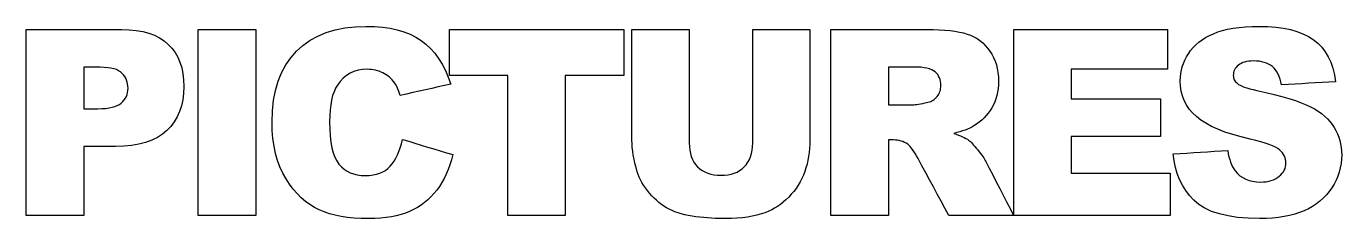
# Model space of a CAD drawing. Extents: x -1 to 102, y 0 to 15.
import ezdxf

# ---------------------------------------------------------------- set-up
doc = ezdxf.new("R2010")
doc.units = 0
doc.layers.add('Layer_1', color=7, linetype='CONTINUOUS')

msp = doc.modelspace()

# ---------------------------------------------------------------- linework, layer by layer
at = {"layer": 'Layer_1', "color": 7}
for points in [[(-0.987778, 14.803443), (-0.053881, 14.803443), (0.880015, 14.803443), (1.813912, 14.803443), (2.747808, 14.803443), (3.681705, 14.803443), (4.615601, 14.803443), (5.549498, 14.803443), (6.483394, 14.803443), (7.074362, 14.785296), (7.626884, 14.730867), (8.14096, 14.640189), (8.616589, 14.513217), (9.053772, 14.34998), (9.452509, 14.150449), (9.812799, 13.914652), (10.134644, 13.64259), (10.420669, 13.337028), (10.668557, 13.00076), (10.87831, 12.633786), (11.049927, 12.236135), (11.183408, 11.807807), (11.278753, 11.348744), (11.335962, 10.859032), (11.355034, 10.338586), (11.334257, 9.802956), (11.271932, 9.297412), (11.16806, 8.821952), (11.022642, 8.376549), (10.835678, 7.961231), (10.607166, 7.575969), (10.337108, 7.220792), (10.025504, 6.895701), (9.673739, 6.605012), (9.278256, 6.3531), (8.839057, 6.139938), (8.35614, 5.965524), (7.829507, 5.829888), (7.259155, 5.733001), (6.645087, 5.674864), (5.987301, 5.65539), (5.679723, 5.65539), (5.372145, 5.65539), (5.064567, 5.65539), (4.756988, 5.65539), (4.44941, 5.65539), (4.141832, 5.65539), (3.834254, 5.65539), (3.526676, 5.65539), (3.526676, 4.98071), (3.526676, 4.306001), (3.526676, 3.631321), (3.526676, 2.95664), (3.526676, 2.28196), (3.526676, 1.607251), (3.526676, 0.932571), (3.526676, 0.25789), (2.962369, 0.25789), (2.398063, 0.25789), (1.833756, 0.25789), (1.269449, 0.25789), (0.705143, 0.25789), (0.140836, 0.25789), (-0.423471, 0.25789), (-0.987777, 0.25789), (-0.987777, 2.076079), (-0.987777, 3.894267), (-0.987777, 5.712427), (-0.987777, 7.530616), (-0.987777, 9.348804), (-0.987777, 11.166993), (-0.987777, 12.985181), (-0.987777, 14.803353)], [(12.483924, 14.803443), (13.04699, 14.803443), (13.610056, 14.803443), (14.173123, 14.803443), (14.736189, 14.803443), (15.299256, 14.803443), (15.862322, 14.803443), (16.425388, 14.803443), (16.988455, 14.803443), (16.988455, 12.985272), (16.988455, 11.167083), (16.988455, 9.348895), (16.988455, 7.530706), (16.988455, 5.712518), (16.988455, 3.894358), (16.988455, 2.076169), (16.988455, 0.257981), (16.425388, 0.257981), (15.862322, 0.257981), (15.299256, 0.257981), (14.736189, 0.257981), (14.173123, 0.257981), (13.610056, 0.257981), (13.04699, 0.257981), (12.483924, 0.257981), (12.483924, 2.076169), (12.483924, 3.894358), (12.483924, 5.712518), (12.483924, 7.530706), (12.483924, 9.348895), (12.483924, 11.167083), (12.483924, 12.985272), (12.483924, 14.803443)], [(28.475782, 6.201186), (28.968155, 6.052342), (29.460529, 5.903526), (29.952902, 5.754682), (30.445273, 5.605866), (30.937646, 5.457022), (31.430019, 5.308206), (31.922393, 5.159362), (32.414766, 5.010546), (32.308411, 4.604824), (32.187794, 4.216176), (32.052918, 3.844574), (31.90378, 3.490018), (31.740379, 3.152508), (31.562717, 2.832073), (31.370795, 2.528684), (31.164609, 2.242342), (30.944772, 1.973045), (30.711916, 1.720823), (30.466038, 1.485647), (30.207139, 1.267518), (29.935218, 1.066463), (29.650275, 0.882426), (29.352313, 0.715463), (29.041327, 0.565546), (28.715454, 0.432987), (28.367874, 0.318122), (27.998594, 0.220925), (27.607609, 0.141395), (27.194922, 0.079532), (26.760532, 0.035336), (26.304438, 0.008807), (25.826641, 0.000058), (25.247294, 0.010782), (24.694923, 0.042871), (24.169528, 0.096352), (23.671109, 0.171226), (23.199665, 0.26752), (22.755197, 0.385178), (22.337704, 0.524257), (21.947187, 0.684701), (21.578992, 0.874608), (21.223509, 1.097084), (20.880739, 1.3521), (20.550681, 1.639684), (20.233337, 1.959809), (19.928705, 2.312502), (19.636785, 2.697764), (19.357578, 3.115565), (19.101779, 3.564835), (18.880087, 4.0445), (18.692501, 4.554532), (18.539023, 5.094959), (18.41965, 5.665782), (18.334384, 6.267), (18.283225, 6.898585), (18.266173, 7.560565), (18.296094, 8.43726), (18.385856, 9.261547), (18.535459, 10.033425), (18.744903, 10.752922), (19.014189, 11.420011), (19.343316, 12.034691), (19.732285, 12.59699), (20.181095, 13.106881), (20.687109, 13.56267), (21.242733, 13.957668), (21.847966, 14.291904), (22.50281, 14.565377), (23.207263, 14.778091), (23.961326, 14.930023), (24.764999, 15.021186), (25.618282, 15.051576), (26.28692, 15.034219), (26.918662, 14.982126), (27.513508, 14.895306), (28.071458, 14.773753), (28.592513, 14.617487), (29.076671, 14.426507), (29.523931, 14.200786), (29.934299, 13.940323), (30.315976, 13.643905), (30.672231, 13.31029), (31.003061, 12.93945), (31.308467, 12.531413), (31.588451, 12.086179), (31.84301, 11.60372), (32.072147, 11.084065), (32.27586, 10.527212), (31.779767, 10.416835), (31.283674, 10.306458), (30.787578, 10.196081), (30.291485, 10.085675), (29.795392, 9.975298), (29.299299, 9.864921), (28.803203, 9.754544), (28.30711, 9.644167), (28.254707, 9.80478), (28.201684, 9.954216), (28.148043, 10.092505), (28.093782, 10.219618), (28.038902, 10.335583), (27.983403, 10.4404), (27.927285, 10.534042), (27.870548, 10.616507), (27.773651, 10.741757), (27.671485, 10.859585), (27.564048, 10.969962), (27.451341, 11.072889), (27.333364, 11.168393), (27.210117, 11.256446), (27.081601, 11.337077), (26.947814, 11.410257), (26.80937, 11.475366), (26.666896, 11.531782), (26.520391, 11.579534), (26.369858, 11.618594), (26.215294, 11.648989), (26.0567, 11.67072), (25.894077, 11.683702), (25.727423, 11.687936), (25.356591, 11.668744), (25.008083, 11.611058), (24.681901, 11.514933), (24.378043, 11.38037), (24.09651, 11.207368), (23.837302, 10.995898), (23.600419, 10.745991), (23.38586, 10.457644), (23.241681, 10.213155), (23.116727, 9.936126), (23.010996, 9.626528), (22.924489, 9.284362), (22.857207, 8.909655), (22.809148, 8.502409), (22.780314, 8.062594), (22.770705, 7.59021), (22.78218, 7.008691), (22.816596, 6.474614), (22.873957, 5.987978), (22.954261, 5.548784), (23.057509, 5.157031), (23.183702, 4.81272), (23.33284, 4.515822), (23.504924, 4.266394), (23.697779, 4.057098), (23.909237, 3.875714), (24.1393, 3.722242), (24.387966, 3.596653), (24.655237, 3.499004), (24.941112, 3.429238), (25.245591, 3.387357), (25.568674, 3.373528), (25.88121, 3.384817), (26.173904, 3.418768), (26.446754, 3.475354), (26.699761, 3.554573), (26.932926, 3.656427), (27.146247, 3.780916), (27.339726, 3.928038), (27.513362, 4.097795), (27.673814, 4.289113), (27.822794, 4.500864), (27.960304, 4.733105), (28.086342, 4.985807), (28.200909, 5.25897), (28.304004, 5.552594), (28.395631, 5.866679), (28.475784, 6.201253)], [(32.154591, 14.803443), (33.862394, 14.803443), (35.570197, 14.803443), (37.278, 14.803443), (38.985802, 14.803443), (40.693605, 14.803443), (42.401408, 14.803443), (44.109211, 14.803443), (45.817014, 14.803443), (45.817014, 14.354473), (45.817014, 13.905514), (45.817014, 13.456554), (45.817014, 13.007595), (45.817014, 12.558636), (45.817014, 12.109649), (45.817014, 11.66069), (45.817014, 11.211731), (45.244027, 11.211731), (44.671036, 11.211731), (44.098049, 11.211731), (43.525059, 11.211731), (42.952072, 11.211731), (42.379084, 11.211731), (41.806094, 11.211731), (41.233107, 11.211731), (41.233107, 9.842501), (41.233107, 8.4733), (41.233107, 7.104071), (41.233107, 5.734842), (41.233107, 4.36564), (41.233107, 2.996411), (41.233107, 1.62721), (41.233107, 0.257981), (40.671282, 0.257981), (40.109453, 0.257981), (39.547628, 0.257981), (38.985802, 0.257981), (38.423977, 0.257981), (37.862149, 0.257981), (37.300323, 0.257981), (36.738498, 0.257981), (36.738498, 1.62721), (36.738498, 2.996411), (36.738498, 4.36564), (36.738498, 5.734842), (36.738498, 7.104071), (36.738498, 8.4733), (36.738498, 9.842501), (36.738498, 11.211731), (36.165511, 11.211731), (35.59252, 11.211731), (35.019533, 11.211731), (34.446546, 11.211731), (33.873556, 11.211731), (33.300568, 11.211731), (32.727578, 11.211731), (32.154591, 11.211731), (32.154591, 11.66069), (32.154591, 12.109649), (32.154591, 12.558636), (32.154591, 13.007595), (32.154591, 13.456554), (32.154591, 13.905514), (32.154591, 14.354473), (32.154591, 14.803443)], [(55.915278, 14.803443), (56.475864, 14.803443), (57.036448, 14.803443), (57.597034, 14.803443), (58.157621, 14.803443), (58.718207, 14.803443), (59.278791, 14.803443), (59.839377, 14.803443), (60.399964, 14.803443), (60.399964, 13.719473), (60.399964, 12.635514), (60.399964, 11.551554), (60.399964, 10.467595), (60.399964, 9.383636), (60.399964, 8.299649), (60.399964, 7.21569), (60.399964, 6.131731), (60.393614, 5.811437), (60.374536, 5.495489), (60.342755, 5.183887), (60.298259, 4.876604), (60.241056, 4.573666), (60.171138, 4.275104), (60.088512, 3.98083), (59.993174, 3.690932), (59.886664, 3.410008), (59.765585, 3.137776), (59.629932, 2.874237), (59.479708, 2.619362), (59.31491, 2.37318), (59.135543, 2.13569), (58.941606, 1.906864), (58.733095, 1.686731), (58.518377, 1.481329), (58.300868, 1.291704), (58.080571, 1.11794), (57.857483, 0.959952), (57.631604, 0.817797), (57.402939, 0.691446), (57.17148, 0.580899), (56.937235, 0.486186), (56.601594, 0.372224), (56.249519, 0.273475), (55.881013, 0.189909), (55.496076, 0.121554), (55.094705, 0.068356), (54.676904, 0.030397), (54.242668, 0.007537), (53.792001, -0.000083), (53.52349, 0.002739), (53.248774, 0.009794), (52.967862, 0.021366), (52.680746, 0.037734), (52.387432, 0.058619), (52.087915, 0.084301), (51.782201, 0.114527), (51.470283, 0.14941), (51.164098, 0.191094), (50.870626, 0.241809), (50.589869, 0.301471), (50.321822, 0.370164), (50.066488, 0.447832), (49.82387, 0.534502), (49.593963, 0.630147), (49.376767, 0.734795), (49.168098, 0.852143), (48.963766, 0.980978), (48.763781, 1.12127), (48.568133, 1.273049), (48.376826, 1.436287), (48.189862, 1.61101), (48.007239, 1.797192), (47.828956, 1.994861), (47.662143, 2.199049), (47.508973, 2.40476), (47.369448, 2.612053), (47.243563, 2.820869), (47.131323, 3.031237), (47.032723, 3.243158), (46.947768, 3.456631), (46.876456, 3.671656), (46.778788, 4.013963), (46.694141, 4.346336), (46.622518, 4.668804), (46.563915, 4.981336), (46.518336, 5.283963), (46.485782, 5.576656), (46.466252, 5.859443), (46.459733, 6.132295), (46.459733, 7.216254), (46.459733, 8.300213), (46.459733, 9.384201), (46.459733, 10.46816), (46.459733, 11.552119), (46.459733, 12.636078), (46.459733, 13.720037), (46.459733, 14.804008), (47.020319, 14.804008), (47.580906, 14.804008), (48.141492, 14.804008), (48.702076, 14.804008), (49.262662, 14.804008), (49.823249, 14.804008), (50.383835, 14.804008), (50.944422, 14.804008), (50.944422, 13.693988), (50.944422, 12.58398), (50.944422, 11.473972), (50.944422, 10.363963), (50.944422, 9.253955), (50.944422, 8.143947), (50.944422, 7.033939), (50.944422, 5.92393), (50.954638, 5.634342), (50.985333, 5.360869), (51.036491, 5.10351), (51.108113, 4.862295), (51.2002, 4.637195), (51.312753, 4.428209), (51.44577, 4.235338), (51.599251, 4.058611), (51.773345, 3.902796), (51.963255, 3.767781), (52.168978, 3.653509), (52.390514, 3.560037), (52.627866, 3.487337), (52.88103, 3.435408), (53.150008, 3.40425), (53.434798, 3.393808), (53.717103, 3.403968), (53.983596, 3.434674), (54.234278, 3.485813), (54.469146, 3.557441), (54.688204, 3.64953), (54.891446, 3.76208), (55.078881, 3.89512), (55.250501, 4.048592), (55.406304, 4.223316), (55.541331, 4.415086), (55.655588, 4.623902), (55.749069, 4.849764), (55.821778, 5.092701), (55.873712, 5.352684), (55.904875, 5.629714), (55.915261, 5.923818), (55.915261, 7.033826), (55.915261, 8.143834), (55.915261, 9.253842), (55.915261, 10.36385), (55.915261, 11.473859), (55.915261, 12.583867), (55.915261, 13.693875), (55.915261, 14.803895)], [(62.044792, 0.257981), (62.044792, 2.076169), (62.044792, 3.894358), (62.044792, 5.712518), (62.044792, 7.530706), (62.044792, 9.348895), (62.044792, 11.167083), (62.044792, 12.985272), (62.044792, 14.803443), (62.981168, 14.803443), (63.917545, 14.803443), (64.853922, 14.803443), (65.790298, 14.803443), (66.726678, 14.803443), (67.663054, 14.803443), (68.599431, 14.803443), (69.535808, 14.803443), (70.041355, 14.797855), (70.516208, 14.781119), (70.960364, 14.753208), (71.373825, 14.714148), (71.756595, 14.663912), (72.108667, 14.602529), (72.430045, 14.52997), (72.720728, 14.446263), (72.989389, 14.347344), (73.244721, 14.229206), (73.486718, 14.091848), (73.715386, 13.935271), (73.930724, 13.759475), (74.132728, 13.564459), (74.321402, 13.350196), (74.496744, 13.116742), (74.65487, 12.869459), (74.791911, 12.608855), (74.907871, 12.33493), (75.002748, 12.047656), (75.076544, 11.747033), (75.129257, 11.433117), (75.160886, 11.105852), (75.171441, 10.765238), (75.16337, 10.467748), (75.139183, 10.180474), (75.098873, 9.903444), (75.042443, 9.636632), (74.969889, 9.380063), (74.881215, 9.133712), (74.776417, 8.897604), (74.655499, 8.671742), (74.520465, 8.45858), (74.373339, 8.255634), (74.214121, 8.062932), (74.042815, 7.880476), (73.859415, 7.708235), (73.663926, 7.546212), (73.456346, 7.394432), (73.236672, 7.252898), (73.086135, 7.167949), (72.922265, 7.086697), (72.745067, 7.009199), (72.554536, 6.935398), (72.350672, 6.865322), (72.133477, 6.798972), (71.902952, 6.736347), (71.659095, 6.677447), (71.853188, 6.610476), (72.033638, 6.543476), (72.200448, 6.476505), (72.353616, 6.409533), (72.493144, 6.342562), (72.619029, 6.275591), (72.731272, 6.208619), (72.829874, 6.141648), (72.895293, 6.09065), (72.967534, 6.026925), (73.046598, 5.950499), (73.132484, 5.861345), (73.225192, 5.759491), (73.324723, 5.644937), (73.431075, 5.517655), (73.544249, 5.377672), (73.658346, 5.235517), (73.762526, 5.101716), (73.856779, 4.976296), (73.941116, 4.859258), (74.015529, 4.750575), (74.080026, 4.650273), (74.134596, 4.558353), (74.179249, 4.474787), (74.45086, 3.947681), (74.722474, 3.420574), (74.994084, 2.893496), (75.265695, 2.36639), (75.537306, 1.839283), (75.808919, 1.312177), (76.08053, 0.785098), (76.35214, 0.257992), (75.71714, 0.257992), (75.08214, 0.257992), (74.44714, 0.257992), (73.81214, 0.257992), (73.17714, 0.257992), (72.54214, 0.257992), (71.90714, 0.257992), (71.27214, 0.257992), (70.972003, 0.813603), (70.671868, 1.369242), (70.37173, 1.924853), (70.071595, 2.480492), (69.771458, 3.036103), (69.47132, 3.591742), (69.171185, 4.147353), (68.871047, 4.702992), (68.758494, 4.909325), (68.64904, 5.096748), (68.54269, 5.265263), (68.439439, 5.414869), (68.339293, 5.545566), (68.242245, 5.657326), (68.148299, 5.750206), (68.057454, 5.824148), (67.933892, 5.903227), (67.806302, 5.97175), (67.674679, 6.029719), (67.539029, 6.07716), (67.399349, 6.114047), (67.255638, 6.140293), (67.107895, 6.156098), (66.956124, 6.16146), (66.906515, 6.16146), (66.856906, 6.16146), (66.807297, 6.16146), (66.757688, 6.16146), (66.708076, 6.16146), (66.658467, 6.16146), (66.608858, 6.16146), (66.559249, 6.16146), (66.559249, 5.423534), (66.559249, 4.685579), (66.559249, 3.947652), (66.559249, 3.209726), (66.559249, 2.471771), (66.559249, 1.733845), (66.559249, 0.99589), (66.559249, 0.257964), (65.994943, 0.257964), (65.430637, 0.257964), (64.866331, 0.257964), (64.302025, 0.257964), (63.737716, 0.257964), (63.17341, 0.257964), (62.609103, 0.257964), (62.044797, 0.257964)], [(76.359853, 14.803443), (77.865498, 14.803443), (79.371142, 14.803443), (80.876786, 14.803443), (82.382431, 14.803443), (83.888075, 14.803443), (85.393719, 14.803443), (86.899363, 14.803443), (88.405008, 14.803443), (88.405008, 14.415235), (88.405008, 14.027067), (88.405008, 13.63887), (88.405008, 13.250673), (88.405008, 12.862477), (88.405008, 12.47428), (88.405008, 12.086083), (88.405008, 11.697887), (87.462431, 11.697887), (86.519851, 11.697887), (85.577274, 11.697887), (84.634697, 11.697887), (83.692117, 11.697887), (82.74954, 11.697887), (81.80696, 11.697887), (80.864383, 11.697887), (80.864383, 11.408919), (80.864383, 11.119924), (80.864383, 10.830956), (80.864383, 10.541989), (80.864383, 10.253022), (80.864383, 9.964026), (80.864383, 9.675059), (80.864383, 9.386092), (81.738749, 9.386092), (82.613113, 9.386092), (83.48748, 9.386092), (84.361844, 9.386092), (85.236211, 9.386092), (86.110575, 9.386092), (86.984942, 9.386092), (87.859306, 9.386092), (87.859306, 9.015252), (87.859306, 8.64444), (87.859306, 8.2736), (87.859306, 7.90276), (87.859306, 7.531948), (87.859306, 7.161108), (87.859306, 6.790296), (87.859306, 6.419456), (86.984942, 6.419456), (86.110575, 6.419456), (85.236211, 6.419456), (84.361844, 6.419456), (83.48748, 6.419456), (82.613113, 6.419456), (81.738749, 6.419456), (80.864383, 6.419456), (80.864383, 6.061034), (80.864383, 5.702612), (80.864383, 5.34419), (80.864383, 4.985739), (80.864383, 4.627317), (80.864383, 4.268895), (80.864383, 3.910472), (80.864383, 3.55205), (81.834245, 3.55205), (82.80411, 3.55205), (83.773972, 3.55205), (84.743838, 3.55205), (85.7137, 3.55205), (86.683562, 3.55205), (87.653427, 3.55205), (88.62329, 3.55205), (88.62329, 3.140288), (88.62329, 2.728526), (88.62329, 2.316764), (88.62329, 1.905001), (88.62329, 1.493267), (88.62329, 1.081505), (88.62329, 0.669743), (88.62329, 0.257981), (87.09036, 0.257981), (85.557431, 0.257981), (84.024501, 0.257981), (82.491572, 0.257981), (80.958642, 0.257981), (79.425713, 0.257981), (77.892783, 0.257981), (76.359853, 0.257981), (76.359853, 2.076169), (76.359853, 3.894358), (76.359853, 5.712518), (76.359853, 7.530706), (76.359853, 9.348895), (76.359853, 11.167083), (76.359853, 12.985272), (76.359853, 14.803443)], [(88.85921, 5.070095), (89.393751, 5.103567), (89.928291, 5.137067), (90.462834, 5.170538), (90.997374, 5.204038), (91.531914, 5.23751), (92.066457, 5.271009), (92.600997, 5.304481), (93.135537, 5.337981), (93.174758, 5.085279), (93.222973, 4.848071), (93.280176, 4.626386), (93.346374, 4.420194), (93.421564, 4.229496), (93.505745, 4.054321), (93.598918, 3.89464), (93.701085, 3.750481), (93.884019, 3.543499), (94.085554, 3.364147), (94.305696, 3.212368), (94.544439, 3.08819), (94.801789, 2.991613), (95.077743, 2.92261), (95.372298, 2.881236), (95.68546, 2.867407), (95.919087, 2.874463), (96.138763, 2.895347), (96.344483, 2.93023), (96.536256, 2.979054), (96.714073, 3.041849), (96.87794, 3.118585), (97.027856, 3.209263), (97.163819, 3.313911), (97.287063, 3.430187), (97.393879, 3.55078), (97.484257, 3.675748), (97.558205, 3.805034), (97.615722, 3.938666), (97.656808, 4.076645), (97.681474, 4.21897), (97.689687, 4.36564), (97.681926, 4.505171), (97.658671, 4.640976), (97.619913, 4.773056), (97.56565, 4.901411), (97.495888, 5.02604), (97.410623, 5.146973), (97.309858, 5.26418), (97.193588, 5.377661), (97.049099, 5.488518), (96.863682, 5.597794), (96.637337, 5.705547), (96.370067, 5.811747), (96.061869, 5.916395), (95.712743, 6.019491), (95.322692, 6.121034), (94.891713, 6.221026), (94.179043, 6.394028), (93.519391, 6.58069), (92.91276, 6.780983), (92.35915, 6.994936), (91.858561, 7.22252), (91.410993, 7.463735), (91.016444, 7.71861), (90.674915, 7.987116), (90.377258, 8.271906), (90.11929, 8.575606), (89.901008, 8.898214), (89.722415, 9.239731), (89.583508, 9.600185), (89.48429, 9.979548), (89.424758, 10.37782), (89.404918, 10.795001), (89.414993, 11.073272), (89.445222, 11.347508), (89.495607, 11.617736), (89.566146, 11.883928), (89.656838, 12.146084), (89.767684, 12.404204), (89.898686, 12.658289), (90.049838, 12.908366), (90.223625, 13.152065), (90.417568, 13.382132), (90.631662, 13.59854), (90.865912, 13.801317), (91.120313, 13.990462), (91.39487, 14.165948), (91.689583, 14.327803), (92.004447, 14.476026), (92.346904, 14.6109), (92.71944, 14.727796), (93.12205, 14.82669), (93.554736, 14.907614), (94.017499, 14.970555), (94.510338, 15.015516), (95.033253, 15.042497), (95.586245, 15.051499), (96.262481, 15.035215), (96.897167, 14.986377), (97.490308, 14.904984), (98.0419, 14.791034), (98.551946, 14.644521), (99.020447, 14.465479), (99.447401, 14.253869), (99.832806, 14.00969), (100.181308, 13.732492), (100.492605, 13.416854), (100.766694, 13.062778), (101.003577, 12.670235), (101.203255, 12.239254), (101.365727, 11.769834), (101.490994, 11.261975), (101.579056, 10.715649), (101.049475, 10.684633), (100.519896, 10.653645), (99.990315, 10.622628), (99.460736, 10.59164), (98.931154, 10.560624), (98.401576, 10.529608), (97.871994, 10.49862), (97.342415, 10.467604), (97.294353, 10.704783), (97.23451, 10.925227), (97.162885, 11.128935), (97.079477, 11.315907), (96.984292, 11.486116), (96.877322, 11.639616), (96.758571, 11.776353), (96.62804, 11.896354), (96.487581, 12.001002), (96.3341, 12.09168), (96.167598, 12.168416), (95.988073, 12.231182), (95.795527, 12.280035), (95.589959, 12.314918), (95.37137, 12.335802), (95.139758, 12.342858), (94.949845, 12.337495), (94.772026, 12.321691), (94.606299, 12.295444), (94.452666, 12.258558), (94.311123, 12.211116), (94.181676, 12.153148), (94.06432, 12.084624), (93.959056, 12.005574), (93.866036, 11.921387), (93.785419, 11.832543), (93.717206, 11.739071), (93.661397, 11.640943), (93.617988, 11.538157), (93.586983, 11.430715), (93.568385, 11.318617), (93.562176, 11.20189), (93.567284, 11.11615), (93.582637, 11.032613), (93.608206, 10.95122), (93.644017, 10.872), (93.690062, 10.794953), (93.74634, 10.720052), (93.812848, 10.647351), (93.88959, 10.576824), (93.982605, 10.505506), (94.102908, 10.43543), (94.250493, 10.366596), (94.425366, 10.299004), (94.627525, 10.232654), (94.856969, 10.167517), (95.113698, 10.10365), (95.397715, 10.041025), (96.10821, 9.881964), (96.766307, 9.722283), (97.372006, 9.561981), (97.925306, 9.401058), (98.426205, 9.239542), (98.874707, 9.077377), (99.270809, 8.914591), (99.61451, 8.751185), (99.923481, 8.584984), (100.210437, 8.408877), (100.475381, 8.222836), (100.71831, 8.02689), (100.939227, 7.821008), (101.138132, 7.605221), (101.315023, 7.3795), (101.469901, 7.143844), (101.607098, 6.899666), (101.726004, 6.648375), (101.826616, 6.389944), (101.908935, 6.124373), (101.972962, 5.85169), (102.018696, 5.571838), (102.046128, 5.284903), (102.055272, 4.990799), (102.043165, 4.644456), (102.006885, 4.304943), (101.946422, 3.972259), (101.861775, 3.646377), (101.752945, 3.327325), (101.619931, 3.015103), (101.462736, 2.70971), (101.281354, 2.411119), (101.078264, 2.124776), (100.855949, 1.856101), (100.614412, 1.60512), (100.353653, 1.371779), (100.073669, 1.156133), (99.774465, 0.958182), (99.456037, 0.777871), (99.118386, 0.615254), (98.7598, 0.473409), (98.378583, 0.350473), (97.974729, 0.246446), (97.548243, 0.161328), (97.099123, 0.095147), (96.627371, 0.047846), (96.132983, 0.019483), (95.615963, 0.009888), (94.723924, 0.032183), (93.903199, 0.099154), (93.153786, 0.210773), (92.475688, 0.36704), (91.868904, 0.567954), (91.333433, 0.813544), (90.869276, 1.103753), (90.476434, 1.438609), (90.138625, 1.807897), (89.839574, 2.201343), (89.579278, 2.619004), (89.357742, 3.060823), (89.174963, 3.526856), (89.03094, 4.017048), (88.925677, 4.531454), (88.859168, 5.070019)], [(3.526676, 8.602185), (3.664342, 8.602185), (3.802008, 8.602185), (3.939674, 8.602185), (4.07734, 8.602185), (4.215006, 8.602185), (4.352672, 8.602185), (4.490338, 8.602185), (4.628004, 8.602185), (4.94085, 8.609241), (5.229513, 8.630125), (5.493992, 8.665008), (5.734287, 8.713833), (5.950398, 8.776627), (6.142325, 8.853363), (6.310069, 8.944041), (6.453629, 9.048689), (6.576874, 9.166658), (6.683687, 9.292388), (6.774068, 9.425879), (6.848016, 9.567103), (6.905533, 9.716088), (6.946617, 9.872835), (6.971269, 10.037314), (6.97949, 10.209554), (6.972356, 10.377448), (6.95096, 10.538823), (6.915302, 10.693706), (6.865382, 10.84207), (6.801201, 10.983915), (6.722757, 11.119241), (6.630052, 11.248103), (6.523085, 11.370419), (6.396423, 11.482037), (6.244647, 11.578755), (6.067758, 11.660628), (5.865754, 11.727599), (5.638637, 11.779669), (5.386405, 11.816894), (5.10906, 11.83919), (4.8066, 11.846527), (4.64661, 11.846527), (4.48662, 11.846527), (4.32663, 11.846527), (4.166639, 11.846527), (4.006649, 11.846527), (3.846659, 11.846527), (3.686669, 11.846527), (3.526679, 11.846527), (3.526679, 11.440974), (3.526679, 11.035421), (3.526679, 10.629867), (3.526679, 10.224314), (3.526679, 9.818733), (3.526679, 9.413179), (3.526679, 9.007626), (3.526679, 8.602073)], [(66.559249, 8.909825), (66.796135, 8.909825), (67.033019, 8.909825), (67.269905, 8.909825), (67.506791, 8.909825), (67.743674, 8.909825), (67.98056, 8.909825), (68.217443, 8.909825), (68.454329, 8.909825), (68.540212, 8.912929), (68.644081, 8.922242), (68.765931, 8.937765), (68.905769, 8.959496), (69.063588, 8.987436), (69.239392, 9.021556), (69.43318, 9.061858), (69.644954, 9.108368), (69.753937, 9.135179), (69.857648, 9.170513), (69.95609, 9.21454), (70.049263, 9.267231), (70.137164, 9.328642), (70.219796, 9.39869), (70.297159, 9.477458), (70.369249, 9.564891), (70.436684, 9.658363), (70.495129, 9.755278), (70.544583, 9.85558), (70.585045, 9.959296), (70.616516, 10.066428), (70.63898, 10.176946), (70.652471, 10.290907), (70.656958, 10.408255), (70.649987, 10.579254), (70.629046, 10.740008), (70.594164, 10.890545), (70.545328, 11.030838), (70.482542, 11.160914), (70.405803, 11.280774), (70.315114, 11.390389), (70.210471, 11.489759), (70.086601, 11.578123), (69.938234, 11.65469), (69.765376, 11.719488), (69.568023, 11.772518), (69.346177, 11.81375), (69.099839, 11.843214), (68.829005, 11.860994), (68.533676, 11.866921), (68.28687, 11.866921), (68.040064, 11.866921), (67.793255, 11.866921), (67.546449, 11.866921), (67.299642, 11.866921), (67.052836, 11.866921), (66.806027, 11.866921), (66.559221, 11.866921), (66.559221, 11.497323), (66.559221, 11.127753), (66.559221, 10.758154), (66.559221, 10.388556), (66.559221, 10.018958), (66.559221, 9.649388), (66.559221, 9.27979), (66.559221, 8.910192)]]:
    msp.add_lwpolyline(points, dxfattribs=at)

doc.saveas('drawing.dxf')
